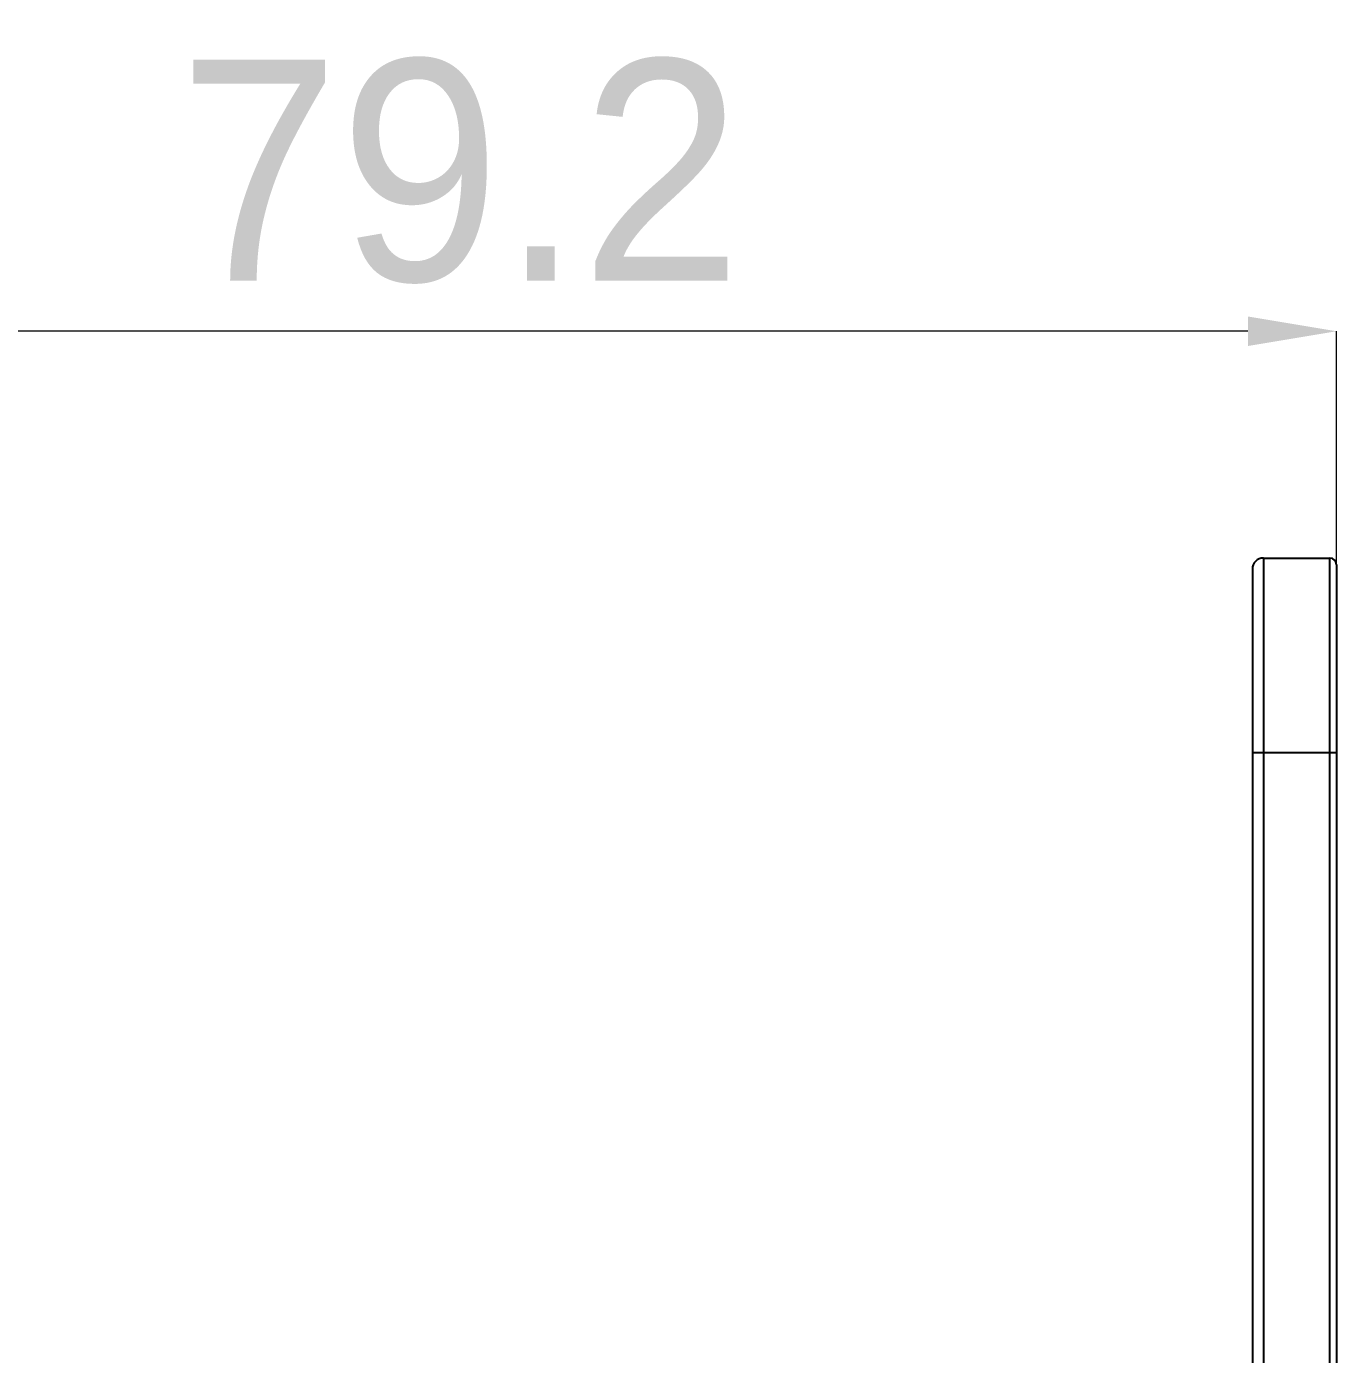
# Model space of a CAD drawing. Extents: x -514 to 953, y 124 to 1198.
# Drawn here: x 420.5 to 479.7, y 701.4 to 761.4 of the extents above; entities that cross this region are included whole.
import ezdxf

# ---------------------------------------------------------------- set-up
doc = ezdxf.new("R2010")
doc.units = 0
doc.header["$LTSCALE"] = 50
doc.header["$MEASUREMENT"] = 0
doc.header["$PDMODE"] = 3
doc.header["$PDSIZE"] = -10
doc.layers.get('0').update_dxf_attribs({"linetype": 'CONTINUOUS'})
doc.layers.get('DEFPOINTS').update_dxf_attribs({"linetype": 'CONTINUOUS'})
doc.styles.add('Daelim Dimension', font='H2GTRE.TTF')
doc.dimstyles.new('DEFAULT', dxfattribs={"dimscale": 2, "dimtxt": 2, "dimasz": 2, "dimexe": 0, "dimexo": 2, "dimgap": 1, "dimtad": 1, "dimdec": 1, "dimzin": 9, "dimdsep": 46, "dimtxsty": 'Daelim Dimension', "dimcen": 0.5, "dimclrd": 252, "dimclre": 252, "dimclrt": 3, "dimadec": 1, "dimazin": 0, "dimtfac": 1, "dimtdec": 1, "dimtix": 1, "dimtmove": 0, "dimatfit": 3, "dimfxl": 1, "dimtolj": 1, "dimtzin": 1, "dimlwd": 9, "dimlwe": 9, "dimarcsym": 0})

# ---------------------------------------------------------------- blocks, each defined once
blk = doc.blocks.new('*D36')
at = {"color": 5, "lineweight": 9, "ltscale": 0.5, "transparency": 16777216}
for p, q in [((400.484, 703.349), (400.484, 747.604)), ((475.684, 747.604), (404.484, 747.604)), ((479.684, 655.601), (479.684, 747.604))]:
    blk.add_line(p, q, dxfattribs=at)
at = {"color": 5, "ltscale": 0.5, "transparency": 16777216}
for points in [[(404.484, 748.271), (404.484, 746.937), (400.484, 747.604)], [(475.684, 748.271), (475.684, 746.937), (479.684, 747.604)]]:
    blk.add_solid(points, dxfattribs=at)
at = {"layer": 'DEFPOINTS', "color": 0, "ltscale": 0.5, "transparency": 16777216}
for p in [(400.484, 747.604), (400.484, 699.349), (479.684, 651.601)]:
    blk.add_point(p, dxfattribs=at)
at = {"color": 7, "ltscale": 0.5, "transparency": 16777216, "insert": (440.084, 754.814), "char_height": 10, "attachment_point": 5, "style": 'Daelim Dimension'}
blk.add_mtext('\\A1;79.2', dxfattribs=at)

msp = doc.modelspace()

# ---------------------------------------------------------------- linework, layer by layer
at = {"color": 7, "linetype": 'Continuous'}
for p, q in [((476.384, 737.349), (479.384, 737.349)), ((476.384, 737.349), (476.384, 664.702)), ((479.384, 622.349), (479.384, 737.349)), ((475.884, 736.849), (475.884, 666.133)), ((479.684, 737.049), (479.684, 622.649)), ((479.684, 728.549), (475.884, 728.549))]:
    msp.add_line(p, q, dxfattribs=at)
for centre, radius, start, end in [((476.384, 736.849), 0.5, 90, 180), ((479.384, 737.049), 0.3, 0, 90)]:
    msp.add_arc(centre, radius, start, end, dxfattribs=at)

# ---------------------------------------------------------------- dimensions: what is measured, and where the dimension line sits
at = {"color": 5, "ltscale": 0.5}
dim = msp.add_linear_dim(base=(400.484, 747.604), p1=(479.684, 651.601), p2=(400.484, 699.349), dimstyle='DEFAULT', override={"dimtxt": 5, "dimclrd": 5, "dimclre": 5, "dimclrt": 7}, dxfattribs=at)
dim.commit()
dim.dimension.update_dxf_attribs({"geometry": '*D36', "text_midpoint": (440.084, 754.814)})

doc.saveas('drawing.dxf')
